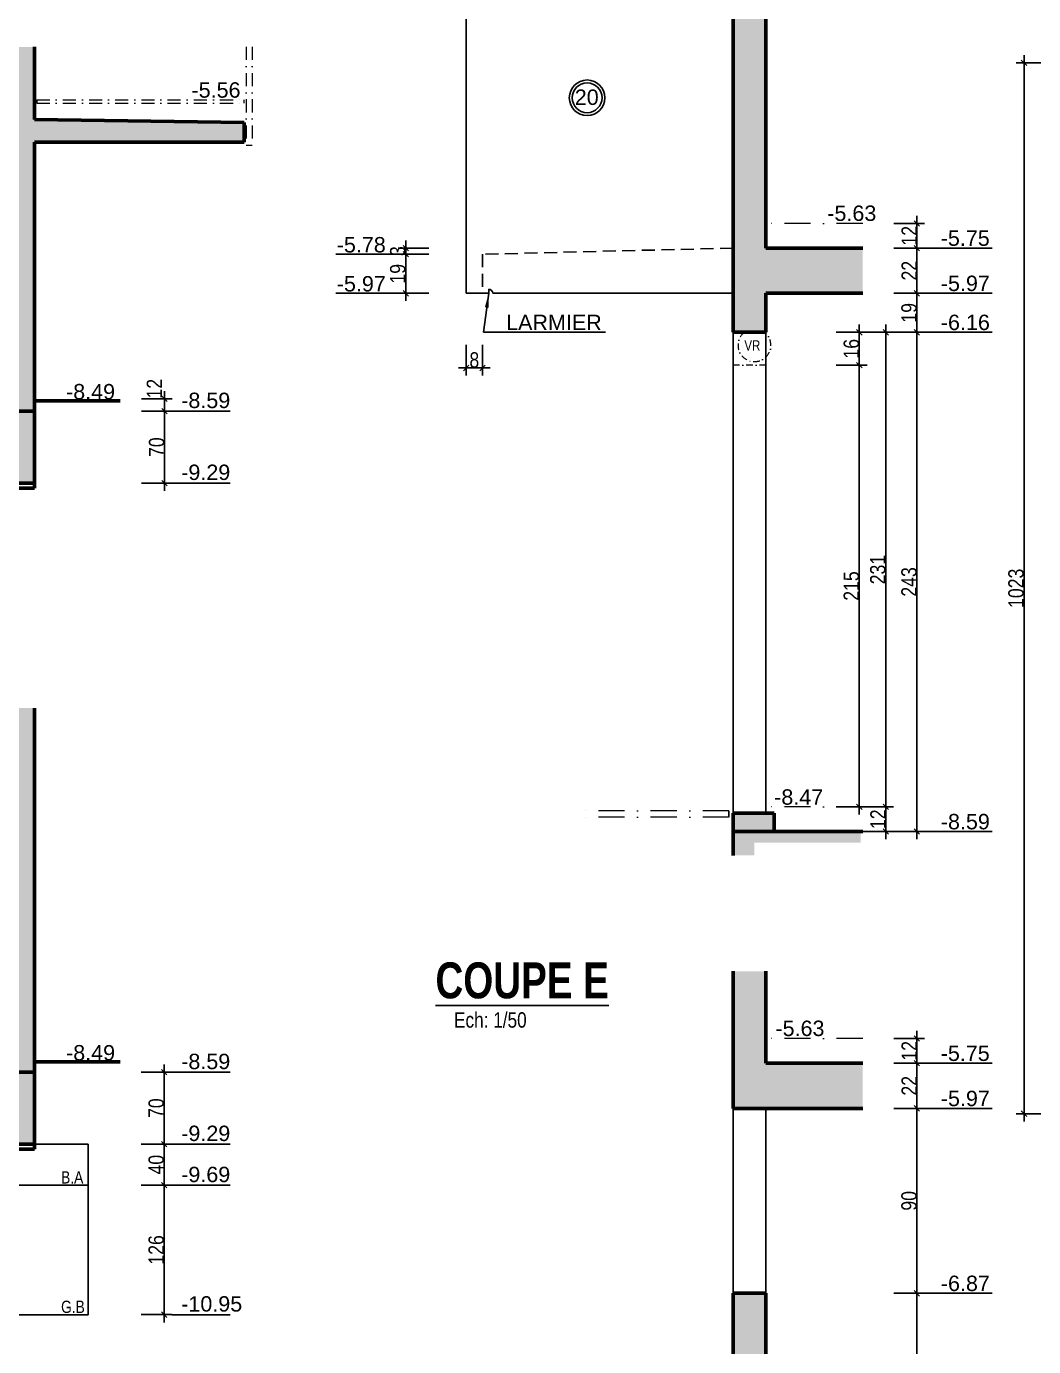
# Model space of a CAD drawing. Header units: centimetres. Extents: x 16433 to 114398, y -50094 to -12305.
# Drawn here: x 53952 to 54933, y -35873 to -34588 of the extents above; entities that cross this region are included whole.
import ezdxf
from ezdxf.enums import TextEntityAlignment as Align

# ---------------------------------------------------------------- set-up
doc = ezdxf.new("R2010")
doc.units = ezdxf.units.CM
doc.header["$LTSCALE"] = 0.5
doc.linetypes.add('CACHEX2', pattern=[19.05, 12.7, -6.35])
doc.linetypes.add('TIRETPTX2', pattern=[50.8, 25.4, -12.7, 0, -12.7])
doc.layers.get('DEFPOINTS').update_dxf_attribs({"linetype": 'CONTINUOUS'})
for name, color, linetype in [('01_cote_gen', 4, 'CONTINUOUS'), ('01_linteaux', 2, 'CONTINUOUS'), ('01_poch_murs', 253, 'CONTINUOUS'), ('01_texte', 230, 'CONTINUOUS'), ('AA_COTES', 2, 'CONTINUOUS')]:
    doc.layers.add(name, color=color, linetype=linetype)
doc.layers.add('01_murs_coup', color=5, linetype='CONTINUOUS', lineweight=60)
doc.layers.add('01_tram_axes', color=2, linetype='TIRETPTX2', lineweight=9)
doc.styles.add('ARIAL', font='arial.ttf')
doc.styles.add('impact', font='impact.ttf')
doc.styles.add('MATTE_TXT', font='arial.ttf')
doc.styles.add('STYLE2', font='ARIALN.TTF')
doc.dimstyles.new('JB25', dxfattribs={"dimscale": 0.1, "dimtxt": 150, "dimasz": 15, "dimexe": 0.1, "dimexo": 0.1, "dimgap": 0.09, "dimtad": 1, "dimdec": 1, "dimlfac": 0.5, "dimdsep": 46, "dimtxsty": 'STYLE2', "dimblk1": 'BOND_G', "dimblk2": 'BOND_D', "dimsah": 1, "dimcen": 1.5, "dimdle": 0.01, "dimse1": 1, "dimse2": 1, "dimclrd": 4, "dimclre": 2, "dimclrt": 6, "dimazin": 2, "dimtfac": 2.333333, "dimtdec": 1, "dimtix": 1, "dimtmove": 2, "dimatfit": 3, "dimldrblk": 'BOND_G', "dimfxl": 1, "dimtolj": 1, "dimtzin": 0, "dimarcsym": 0})
doc.dimstyles.new('JB50', dxfattribs={"dimscale": 0.1, "dimtxt": 150, "dimasz": 15, "dimexe": 0.1, "dimexo": 0.1, "dimgap": 0.09, "dimtad": 1, "dimdec": 1, "dimdsep": 46, "dimtxsty": 'STYLE2', "dimblk1": 'BOND_G', "dimblk2": 'BOND_D', "dimsah": 1, "dimcen": 1.5, "dimdle": 0.01, "dimse1": 1, "dimse2": 1, "dimclrd": 4, "dimclre": 2, "dimclrt": 6, "dimazin": 2, "dimtfac": 2.333333, "dimtdec": 1, "dimtix": 1, "dimtmove": 2, "dimatfit": 3, "dimldrblk": 'BOND_G', "dimfxl": 1, "dimtolj": 1, "dimtzin": 0, "dimarcsym": 0})

# ---------------------------------------------------------------- blocks, each defined once
blk = doc.blocks.new('BOND_G')
at = {"layer": 'AA_COTES', "color": 0}
for p, q in [((0, -5), (0, 15)), ((5, 0), (-5, 0)), ((1.77, 1.77), (-1.77, -1.77))]:
    blk.add_line(p, q, dxfattribs=at)
blk = doc.blocks.new('BOND_D')
at = {"layer": 'AA_COTES', "color": 0}
for p, q in [((5, 0), (-5, 0)), ((-1.77, -1.77), (1.77, 1.77)), ((0, 5), (0, -15))]:
    blk.add_line(p, q, dxfattribs=at)
blk = doc.blocks.new('*D3188')
at = {"layer": '01_cote_gen', "color": 4, "lineweight": -2, "transparency": 16777216}
blk.add_line((54923.3, -35644.7), (54923.3, -34624.7), dxfattribs=at)
at = {"layer": 'DEFPOINTS', "color": 0}
for p in [(54923.3, -34623.2), (54948.2, -34623.2), (54967, -35646.2)]:
    blk.add_point(p, dxfattribs=at)
at = {"layer": '01_cote_gen', "color": 4, "lineweight": -2, "transparency": 16777216, "xscale": 1.5, "yscale": 1.5, "zscale": 1.5}
for name, p, rotation in [('BOND_D', (54923.3, -34623.2), 90), ('BOND_G', (54923.3, -35646.2), 270)]:
    blk.add_blockref(name, p, dxfattribs=dict(at, rotation=rotation))
at = {"layer": '01_cote_gen', "color": 6, "transparency": 16777216, "insert": (54915.6, -35134.7), "char_height": 15, "attachment_point": 5, "rotation": 90, "style": 'STYLE2'}
blk.add_mtext('\\A1;1023', dxfattribs=at)
blk = doc.blocks.new('*D3671')
at = {"layer": '01_cote_gen', "color": 4, "lineweight": -2, "transparency": 16777216}
blk.add_line((54085.8, -35607.3), (54085.8, -35674.3), dxfattribs=at)
at = {"layer": 'DEFPOINTS', "color": 0}
for p in [(53959.6, -35605.8), (54011.6, -35675.8), (54085.8, -35675.8)]:
    blk.add_point(p, dxfattribs=at)
at = {"layer": '01_cote_gen', "color": 4, "lineweight": -2, "transparency": 16777216, "xscale": 1.5, "yscale": 1.5, "zscale": 1.5}
for name, p, rotation in [('BOND_G', (54085.8, -35605.8), 90), ('BOND_D', (54085.8, -35675.8), 270)]:
    blk.add_blockref(name, p, dxfattribs=dict(at, rotation=rotation))
at = {"layer": '01_cote_gen', "color": 6, "transparency": 16777216, "insert": (54078.1, -35640.8), "char_height": 15, "attachment_point": 5, "rotation": 90, "style": 'STYLE2'}
blk.add_mtext('\\A1;70', dxfattribs=at)
blk = doc.blocks.new('*D3672')
at = {"layer": '01_cote_gen', "color": 4, "lineweight": -2, "transparency": 16777216}
blk.add_line((54085.8, -35677.3), (54085.8, -35714.3), dxfattribs=at)
at = {"layer": 'DEFPOINTS', "color": 0}
for p in [(54063.3, -35675.8), (54011.6, -35715.8), (54085.8, -35715.8)]:
    blk.add_point(p, dxfattribs=at)
at = {"layer": '01_cote_gen', "color": 4, "lineweight": -2, "transparency": 16777216, "xscale": 1.5, "yscale": 1.5, "zscale": 1.5}
for name, p, rotation in [('BOND_G', (54085.8, -35675.8), 90), ('BOND_D', (54085.8, -35715.8), 270)]:
    blk.add_blockref(name, p, dxfattribs=dict(at, rotation=rotation))
at = {"layer": '01_cote_gen', "color": 6, "transparency": 16777216, "insert": (54078.1, -35695.8), "char_height": 15, "attachment_point": 5, "rotation": 90, "style": 'STYLE2'}
blk.add_mtext('\\A1;40', dxfattribs=at)
blk = doc.blocks.new('*D3673')
at = {"layer": '01_cote_gen', "color": 4, "lineweight": -2, "transparency": 16777216}
blk.add_line((54085.8, -35717.3), (54085.8, -35840.3), dxfattribs=at)
at = {"layer": 'DEFPOINTS', "color": 0}
for p in [(54063.3, -35715.8), (54011.6, -35841.8), (54085.8, -35841.8)]:
    blk.add_point(p, dxfattribs=at)
at = {"layer": '01_cote_gen', "color": 4, "lineweight": -2, "transparency": 16777216, "xscale": 1.5, "yscale": 1.5, "zscale": 1.5}
for name, p, rotation in [('BOND_G', (54085.8, -35715.8), 90), ('BOND_D', (54085.8, -35841.8), 270)]:
    blk.add_blockref(name, p, dxfattribs=dict(at, rotation=rotation))
at = {"layer": '01_cote_gen', "color": 6, "transparency": 16777216, "insert": (54078.1, -35778.8), "char_height": 15, "attachment_point": 5, "rotation": 90, "style": 'STYLE2'}
blk.add_mtext('\\A1;126', dxfattribs=at)
blk = doc.blocks.new('*D3655')
at = {"layer": '01_cote_gen', "color": 4, "lineweight": -2, "transparency": 16777216}
blk.add_line((54086.2, -34963.8), (54086.2, -35030.8), dxfattribs=at)
at = {"layer": 'DEFPOINTS', "color": 0}
for p in [(53959.6, -34962.3), (54086.2, -35032.3), (54093.3, -35032.3)]:
    blk.add_point(p, dxfattribs=at)
at = {"layer": '01_cote_gen', "color": 4, "lineweight": -2, "transparency": 16777216, "xscale": 1.5, "yscale": 1.5, "zscale": 1.5}
for name, p, rotation in [('BOND_G', (54086.2, -34962.3), 90), ('BOND_D', (54086.2, -35032.3), 270)]:
    blk.add_blockref(name, p, dxfattribs=dict(at, rotation=rotation))
at = {"layer": '01_cote_gen', "color": 6, "transparency": 16777216, "insert": (54078.5, -34997.3), "char_height": 15, "attachment_point": 5, "rotation": 90, "style": 'STYLE2'}
blk.add_mtext('\\A1;70', dxfattribs=at)
blk = doc.blocks.new('*D3656')
at = {"layer": '01_cote_gen', "color": 4, "lineweight": -2, "transparency": 16777216}
blk.add_line((54086.2, -34951.8), (54086.2, -34960.8), dxfattribs=at)
at = {"layer": 'DEFPOINTS', "color": 0}
for p in [(53934.2, -34950.3), (53934.2, -34962.3), (54086.2, -34962.3)]:
    blk.add_point(p, dxfattribs=at)
at = {"layer": '01_cote_gen', "color": 4, "lineweight": -2, "transparency": 16777216, "xscale": 1.5, "yscale": 1.5, "zscale": 1.5}
for name, p, rotation in [('BOND_G', (54086.2, -34950.3), 90), ('BOND_D', (54086.2, -34962.3), 270)]:
    blk.add_blockref(name, p, dxfattribs=dict(at, rotation=rotation))
at = {"layer": '01_cote_gen', "color": 6, "transparency": 16777216, "insert": (54076.3, -34940.4), "char_height": 15, "attachment_point": 5, "rotation": 90, "style": 'STYLE2'}
blk.add_mtext('\\A1;12', dxfattribs=at)
blk = doc.blocks.new('*D3788')
at = {"layer": '01_cote_gen', "color": 4, "lineweight": -2, "ltscale": 2, "transparency": 16777216}
blk.add_line((54321.1, -34846), (54321.1, -34811), dxfattribs=at)
at = {"layer": 'DEFPOINTS', "color": 0, "ltscale": 2}
for p in [(54321.1, -34809.5), (54395.9, -34809.5), (54419.8, -34847.5)]:
    blk.add_point(p, dxfattribs=at)
at = {"layer": '01_cote_gen', "color": 4, "lineweight": -2, "ltscale": 2, "transparency": 16777216, "xscale": 1.5, "yscale": 1.5, "zscale": 1.5}
for name, p, rotation in [('BOND_D', (54321.1, -34809.5), 90), ('BOND_G', (54321.1, -34847.5), 270)]:
    blk.add_blockref(name, p, dxfattribs=dict(at, rotation=rotation))
at = {"layer": '01_cote_gen', "color": 6, "ltscale": 2, "transparency": 16777216, "insert": (54313.4, -34828.5), "char_height": 15, "attachment_point": 5, "rotation": 90, "style": 'STYLE2'}
blk.add_mtext('\\A1;19', dxfattribs=at)
blk = doc.blocks.new('*D3789')
at = {"layer": '01_cote_gen', "color": 4, "lineweight": -2, "ltscale": 2, "transparency": 16777216}
for p, q in [((54321.1, -34802), (54321.1, -34800.5)), ((54321.1, -34803.5), (54321.1, -34809.5)), ((54321.1, -34811), (54321.1, -34812.5))]:
    blk.add_line(p, q, dxfattribs=at)
at = {"layer": 'DEFPOINTS', "color": 0, "ltscale": 2}
for p in [(54321.1, -34809.5), (54395.9, -34809.5), (54639.9, -34803.5)]:
    blk.add_point(p, dxfattribs=at)
at = {"layer": '01_cote_gen', "color": 4, "lineweight": -2, "ltscale": 2, "transparency": 16777216, "xscale": 1.5, "yscale": 1.5, "zscale": 1.5}
for name, p, rotation in [('BOND_G', (54321.1, -34803.5), 270), ('BOND_D', (54321.1, -34809.5), 90)]:
    blk.add_blockref(name, p, dxfattribs=dict(at, rotation=rotation))
at = {"layer": '01_cote_gen', "color": 6, "ltscale": 2, "transparency": 16777216, "insert": (54313.4, -34806.5), "char_height": 15, "attachment_point": 5, "rotation": 90, "style": 'STYLE2'}
blk.add_mtext('\\A1;3', dxfattribs=at)
blk = doc.blocks.new('*D3790')
at = {"layer": '01_cote_gen', "color": 4, "lineweight": -2, "ltscale": 2, "transparency": 16777216}
blk.add_line((54819, -34781), (54819, -34802), dxfattribs=at)
at = {"layer": 'DEFPOINTS', "color": 0, "ltscale": 2}
for p in [(54657.5, -34779.5), (54653.2, -34803.5), (54819, -34803.5)]:
    blk.add_point(p, dxfattribs=at)
at = {"layer": '01_cote_gen', "color": 4, "lineweight": -2, "ltscale": 2, "transparency": 16777216, "xscale": 1.5, "yscale": 1.5, "zscale": 1.5}
for name, p, rotation in [('BOND_G', (54819, -34779.5), 90), ('BOND_D', (54819, -34803.5), 270)]:
    blk.add_blockref(name, p, dxfattribs=dict(at, rotation=rotation))
at = {"layer": '01_cote_gen', "color": 6, "ltscale": 2, "transparency": 16777216, "insert": (54811.5, -34791.5), "char_height": 15, "attachment_point": 5, "rotation": 90, "style": 'STYLE2'}
blk.add_mtext('\\A1;12', dxfattribs=at)
blk = doc.blocks.new('*D3791')
at = {"layer": '01_cote_gen', "color": 4, "lineweight": -2, "ltscale": 2, "transparency": 16777216}
blk.add_line((54819, -34805), (54819, -34846), dxfattribs=at)
at = {"layer": 'DEFPOINTS', "color": 0, "ltscale": 2}
for p in [(54654.3, -34803.5), (54654.3, -34847.5), (54819, -34847.5)]:
    blk.add_point(p, dxfattribs=at)
at = {"layer": '01_cote_gen', "color": 4, "lineweight": -2, "ltscale": 2, "transparency": 16777216, "xscale": 1.5, "yscale": 1.5, "zscale": 1.5}
for name, p, rotation in [('BOND_G', (54819, -34803.5), 90), ('BOND_D', (54819, -34847.5), 270)]:
    blk.add_blockref(name, p, dxfattribs=dict(at, rotation=rotation))
at = {"layer": '01_cote_gen', "color": 6, "ltscale": 2, "transparency": 16777216, "insert": (54811.5, -34825.5), "char_height": 15, "attachment_point": 5, "rotation": 90, "style": 'STYLE2'}
blk.add_mtext('\\A1;22', dxfattribs=at)
blk = doc.blocks.new('*D3792')
at = {"layer": '01_cote_gen', "color": 4, "lineweight": -2, "ltscale": 2, "transparency": 16777216}
blk.add_line((54819, -34849), (54819, -34884), dxfattribs=at)
at = {"layer": 'DEFPOINTS', "color": 0, "ltscale": 2}
for p in [(54662, -34847.5), (54662, -34885.5), (54819, -34885.5)]:
    blk.add_point(p, dxfattribs=at)
at = {"layer": '01_cote_gen', "color": 4, "lineweight": -2, "ltscale": 2, "transparency": 16777216, "xscale": 1.5, "yscale": 1.5, "zscale": 1.5}
for name, p, rotation in [('BOND_G', (54819, -34847.5), 90), ('BOND_D', (54819, -34885.5), 270)]:
    blk.add_blockref(name, p, dxfattribs=dict(at, rotation=rotation))
at = {"layer": '01_cote_gen', "color": 6, "ltscale": 2, "transparency": 16777216, "insert": (54811.4, -34866.5), "char_height": 15, "attachment_point": 5, "rotation": 90, "style": 'STYLE2'}
blk.add_mtext('\\A1;19', dxfattribs=at)
blk = doc.blocks.new('*D3793')
at = {"layer": '01_cote_gen', "color": 4, "lineweight": -2, "ltscale": 2, "transparency": 16777216}
blk.add_line((54819, -34887), (54819, -35370), dxfattribs=at)
at = {"layer": 'DEFPOINTS', "color": 0, "ltscale": 2}
for p in [(54662, -34885.5), (54647, -35371.5), (54819, -35371.5)]:
    blk.add_point(p, dxfattribs=at)
at = {"layer": '01_cote_gen', "color": 4, "lineweight": -2, "ltscale": 2, "transparency": 16777216, "xscale": 1.5, "yscale": 1.5, "zscale": 1.5}
for name, p, rotation in [('BOND_G', (54819, -34885.5), 90), ('BOND_D', (54819, -35371.5), 270)]:
    blk.add_blockref(name, p, dxfattribs=dict(at, rotation=rotation))
at = {"layer": '01_cote_gen', "color": 6, "ltscale": 2, "transparency": 16777216, "insert": (54811.4, -35128.5), "char_height": 15, "attachment_point": 5, "rotation": 90, "style": 'STYLE2'}
blk.add_mtext('\\A1;243', dxfattribs=at)
blk = doc.blocks.new('*D3794')
at = {"layer": '01_cote_gen', "color": 4, "lineweight": -2, "ltscale": 2, "transparency": 16777216}
blk.add_line((54788.7, -34887), (54788.7, -35346), dxfattribs=at)
at = {"layer": 'DEFPOINTS', "color": 0, "ltscale": 2}
for p in [(54602.1, -34885.5), (54589.4, -35347.5), (54788.7, -35347.5)]:
    blk.add_point(p, dxfattribs=at)
at = {"layer": '01_cote_gen', "color": 4, "lineweight": -2, "ltscale": 2, "transparency": 16777216, "xscale": 1.5, "yscale": 1.5, "zscale": 1.5}
for name, p, rotation in [('BOND_G', (54788.7, -34885.5), 90), ('BOND_D', (54788.7, -35347.5), 270)]:
    blk.add_blockref(name, p, dxfattribs=dict(at, rotation=rotation))
at = {"layer": '01_cote_gen', "color": 6, "ltscale": 2, "transparency": 16777216, "insert": (54781, -35116.5), "char_height": 15, "attachment_point": 5, "rotation": 90, "style": 'STYLE2'}
blk.add_mtext('\\A1;231', dxfattribs=at)
blk = doc.blocks.new('*D3795')
at = {"layer": '01_cote_gen', "color": 4, "lineweight": -2, "ltscale": 2, "transparency": 16777216}
blk.add_line((54788.7, -35349), (54788.7, -35370), dxfattribs=at)
at = {"layer": 'DEFPOINTS', "color": 0, "ltscale": 2}
for p in [(54781.2, -35347.5), (54788.7, -35371.5), (54796.5, -35371.5)]:
    blk.add_point(p, dxfattribs=at)
at = {"layer": '01_cote_gen', "color": 4, "lineweight": -2, "ltscale": 2, "transparency": 16777216, "xscale": 1.5, "yscale": 1.5, "zscale": 1.5}
for name, p, rotation in [('BOND_G', (54788.7, -35347.5), 90), ('BOND_D', (54788.7, -35371.5), 270)]:
    blk.add_blockref(name, p, dxfattribs=dict(at, rotation=rotation))
at = {"layer": '01_cote_gen', "color": 6, "ltscale": 2, "transparency": 16777216, "insert": (54781.1, -35359.5), "char_height": 15, "attachment_point": 5, "rotation": 90, "style": 'STYLE2'}
blk.add_mtext('\\A1;12', dxfattribs=at)
blk = doc.blocks.new('*D3796')
at = {"layer": '01_cote_gen', "color": 4, "lineweight": -2, "ltscale": 2, "transparency": 16777216}
blk.add_line((54762.9, -34887), (54762.9, -34916), dxfattribs=at)
at = {"layer": 'DEFPOINTS', "color": 0, "ltscale": 2}
for p in [(54766.2, -34885.5), (54604.4, -34917.5), (54762.9, -34917.5)]:
    blk.add_point(p, dxfattribs=at)
at = {"layer": '01_cote_gen', "color": 4, "lineweight": -2, "ltscale": 2, "transparency": 16777216, "xscale": 1.5, "yscale": 1.5, "zscale": 1.5}
for name, p, rotation in [('BOND_G', (54762.9, -34885.5), 90), ('BOND_D', (54762.9, -34917.5), 270)]:
    blk.add_blockref(name, p, dxfattribs=dict(at, rotation=rotation))
at = {"layer": '01_cote_gen', "color": 6, "ltscale": 2, "transparency": 16777216, "insert": (54755.2, -34901.5), "char_height": 15, "attachment_point": 5, "rotation": 90, "style": 'STYLE2'}
blk.add_mtext('\\A1;16', dxfattribs=at)
blk = doc.blocks.new('*D3797')
at = {"layer": '01_cote_gen', "color": 4, "lineweight": -2, "ltscale": 2, "transparency": 16777216}
blk.add_line((54762.9, -34919), (54762.9, -35346), dxfattribs=at)
at = {"layer": 'DEFPOINTS', "color": 0, "ltscale": 2}
for p in [(54740.4, -34917.5), (54762.9, -35347.5), (54766.2, -35347.5)]:
    blk.add_point(p, dxfattribs=at)
at = {"layer": '01_cote_gen', "color": 4, "lineweight": -2, "ltscale": 2, "transparency": 16777216, "xscale": 1.5, "yscale": 1.5, "zscale": 1.5}
for name, p, rotation in [('BOND_G', (54762.9, -34917.5), 90), ('BOND_D', (54762.9, -35347.5), 270)]:
    blk.add_blockref(name, p, dxfattribs=dict(at, rotation=rotation))
at = {"layer": '01_cote_gen', "color": 6, "ltscale": 2, "transparency": 16777216, "insert": (54755.2, -35132.5), "char_height": 15, "attachment_point": 5, "rotation": 90, "style": 'STYLE2'}
blk.add_mtext('\\A1;215', dxfattribs=at)
blk = doc.blocks.new('*D3798')
at = {"layer": '01_cote_gen', "color": 4, "lineweight": -2, "ltscale": 2, "transparency": 16777216}
blk.add_line((54394.4, -34920.2), (54381.4, -34920.2), dxfattribs=at)
at = {"layer": 'DEFPOINTS', "color": 0, "ltscale": 2}
for p in [(54379.9, -34847.5), (54395.9, -34847.5), (54379.9, -34920.2)]:
    blk.add_point(p, dxfattribs=at)
at = {"layer": '01_cote_gen', "color": 4, "lineweight": -2, "ltscale": 2, "transparency": 16777216, "xscale": 1.5, "yscale": 1.5, "zscale": 1.5, "rotation": 180}
blk.add_blockref('BOND_D', (54379.9, -34920.2), dxfattribs=at)
at = {"layer": '01_cote_gen', "color": 4, "lineweight": -2, "ltscale": 2, "transparency": 16777216, "xscale": 1.5, "yscale": 1.5, "zscale": 1.5}
blk.add_blockref('BOND_G', (54395.9, -34920.2), dxfattribs=at)
at = {"layer": '01_cote_gen', "color": 6, "ltscale": 2, "transparency": 16777216, "insert": (54387.9, -34912.5), "char_height": 15, "attachment_point": 5, "style": 'STYLE2'}
blk.add_mtext('\\A1;8', dxfattribs=at)
blk = doc.blocks.new('*D3801')
at = {"layer": '01_cote_gen', "color": 4, "lineweight": -2, "ltscale": 2, "transparency": 16777216}
blk.add_line((54819, -35574.5), (54819, -35595.5), dxfattribs=at)
at = {"layer": 'DEFPOINTS', "color": 0, "ltscale": 2}
for p in [(54657.5, -35573), (54653.2, -35597), (54819, -35597)]:
    blk.add_point(p, dxfattribs=at)
at = {"layer": '01_cote_gen', "color": 4, "lineweight": -2, "ltscale": 2, "transparency": 16777216, "xscale": 1.5, "yscale": 1.5, "zscale": 1.5}
for name, p, rotation in [('BOND_G', (54819, -35573), 90), ('BOND_D', (54819, -35597), 270)]:
    blk.add_blockref(name, p, dxfattribs=dict(at, rotation=rotation))
at = {"layer": '01_cote_gen', "color": 6, "ltscale": 2, "transparency": 16777216, "insert": (54811.5, -35585), "char_height": 15, "attachment_point": 5, "rotation": 90, "style": 'STYLE2'}
blk.add_mtext('\\A1;12', dxfattribs=at)
blk = doc.blocks.new('*D3802')
at = {"layer": '01_cote_gen', "color": 4, "lineweight": -2, "ltscale": 2, "transparency": 16777216}
blk.add_line((54819, -35598.5), (54819, -35639.5), dxfattribs=at)
at = {"layer": 'DEFPOINTS', "color": 0, "ltscale": 2}
for p in [(54654.3, -35597), (54654.3, -35641), (54819, -35641)]:
    blk.add_point(p, dxfattribs=at)
at = {"layer": '01_cote_gen', "color": 4, "lineweight": -2, "ltscale": 2, "transparency": 16777216, "xscale": 1.5, "yscale": 1.5, "zscale": 1.5}
for name, p, rotation in [('BOND_G', (54819, -35597), 90), ('BOND_D', (54819, -35641), 270)]:
    blk.add_blockref(name, p, dxfattribs=dict(at, rotation=rotation))
at = {"layer": '01_cote_gen', "color": 6, "ltscale": 2, "transparency": 16777216, "insert": (54811.5, -35619), "char_height": 15, "attachment_point": 5, "rotation": 90, "style": 'STYLE2'}
blk.add_mtext('\\A1;22', dxfattribs=at)
blk = doc.blocks.new('*D3803')
at = {"layer": '01_cote_gen', "color": 4, "lineweight": -2, "ltscale": 2, "transparency": 16777216}
blk.add_line((54819, -35642.5), (54819, -35819.5), dxfattribs=at)
at = {"layer": 'DEFPOINTS', "color": 0, "ltscale": 2}
for p in [(54662, -35641), (54662, -35821), (54819, -35821)]:
    blk.add_point(p, dxfattribs=at)
at = {"layer": '01_cote_gen', "color": 4, "lineweight": -2, "ltscale": 2, "transparency": 16777216, "xscale": 1.5, "yscale": 1.5, "zscale": 1.5}
for name, p, rotation in [('BOND_G', (54819, -35641), 90), ('BOND_D', (54819, -35821), 270)]:
    blk.add_blockref(name, p, dxfattribs=dict(at, rotation=rotation))
at = {"layer": '01_cote_gen', "color": 6, "ltscale": 2, "transparency": 16777216, "insert": (54811.4, -35731), "char_height": 15, "attachment_point": 5, "rotation": 90, "style": 'STYLE2'}
blk.add_mtext('\\A1;90', dxfattribs=at)
blk = doc.blocks.new('*D3804')
at = {"layer": '01_cote_gen', "color": 4, "lineweight": -2, "ltscale": 2, "transparency": 16777216}
blk.add_line((54819, -35822.5), (54819, -36163.5), dxfattribs=at)
at = {"layer": 'DEFPOINTS', "color": 0, "ltscale": 2}
for p in [(54662, -35821), (54647, -36165), (54819, -36165)]:
    blk.add_point(p, dxfattribs=at)
at = {"layer": '01_cote_gen', "color": 4, "lineweight": -2, "ltscale": 2, "transparency": 16777216, "xscale": 1.5, "yscale": 1.5, "zscale": 1.5}
for name, p, rotation in [('BOND_G', (54819, -35821), 90), ('BOND_D', (54819, -36165), 270)]:
    blk.add_blockref(name, p, dxfattribs=dict(at, rotation=rotation))
at = {"layer": '01_cote_gen', "color": 6, "ltscale": 2, "transparency": 16777216, "insert": (54811.5, -35993), "char_height": 15, "attachment_point": 5, "rotation": 90, "style": 'STYLE2'}
blk.add_mtext('\\A1;172', dxfattribs=at)

msp = doc.modelspace()

# ---------------------------------------------------------------- hatches: boundary and pattern name
at = {"layer": '01_poch_murs', "ltscale": 2}
h = msp.add_hatch(color=256, dxfattribs=at)
h.dxf.hatch_style = 1
h.paths.add_polyline_path([(54766.193, -34803.5), (54671.895, -34803.5), (54671.895, -34526.319), (54639.895, -34526.319), (54639.895, -34885.5), (54671.895, -34885.5), (54671.895, -34847.5), (54766.193, -34847.5)])
h.paths.add_polyline_path([(54660.654, -35382.26), (54764.316, -35382.26), (54764.316, -35371.5), (54639.895, -35371.5), (54639.895, -35394.778), (54660.654, -35394.778)])
h.paths.add_polyline_path([(54679.895, -35353.5), (54639.895, -35353.5), (54639.895, -35371.5), (54679.895, -35371.5)])
h = msp.add_hatch(color=256, dxfattribs=at)
h.dxf.hatch_style = 1
h.paths.add_polyline_path([(54163.637, -34681.269), (53959.637, -34678.269), (53959.637, -34607.692), (53943.637, -34607.692), (53943.637, -34678.269), (52957.637, -34678.269), (52957.637, -34607.692), (52937.637, -34607.692), (52937.637, -34678.269), (52502.81, -34678.269), (52502.81, -34700.269), (52937.637, -34700.269), (52937.637, -35012.269), (52957.637, -35012.269), (52957.637, -34987.269), (53261.637, -34987.269), (53261.637, -35012.269), (53281.637, -35012.269), (53281.637, -34982.269), (53929.637, -34982.269), (53929.637, -35032.269), (53959.637, -35032.269), (53959.637, -34962.269), (53281.637, -34962.269), (53281.637, -34700.269), (53943.637, -34700.269), (53943.637, -34962.269), (53959.637, -34962.269), (53959.637, -34700.269), (54163.637, -34700.269)])
h.paths.add_polyline_path([(53261.637, -34700.269), (53261.637, -34962.269), (52957.637, -34962.269), (52957.637, -34700.269)], flags=16)
h.paths.add_polyline_path([(53296.637, -35012.269), (53246.637, -35012.269), (53246.637, -35042.269), (53296.637, -35042.269)])
h.paths.add_polyline_path([(52972.637, -35012.269), (52922.637, -35012.269), (52922.637, -35042.269), (52972.637, -35042.269)])
h = msp.add_hatch(color=256, dxfattribs=at)
h.dxf.hatch_style = 1
h.paths.add_polyline_path([(53959.637, -35251.246), (53943.637, -35251.246), (53943.637, -35321.823), (53688.637, -35321.823), (53688.637, -35343.823), (53943.637, -35343.823), (53943.637, -35605.823), (53959.637, -35605.823)])
h.paths.add_polyline_path([(53488.637, -35251.246), (53470.637, -35251.246), (53470.637, -35321.823), (53032.671, -35321.823), (53032.671, -35251.246), (53012.671, -35251.246), (53012.671, -35321.823), (52486.957, -35321.823), (52486.957, -35343.823), (53012.671, -35343.823), (53012.671, -35655.823), (53032.671, -35655.823), (53032.671, -35630.823), (53261.637, -35630.823), (53261.637, -35655.823), (53281.637, -35655.823), (53281.637, -35625.823), (53929.637, -35625.823), (53929.637, -35675.823), (53959.637, -35675.823), (53959.637, -35605.823), (53281.637, -35605.823), (53281.637, -35343.823), (53488.637, -35343.823)])
h.paths.add_polyline_path([(53261.637, -35343.823), (53261.637, -35605.823), (53032.671, -35605.823), (53032.671, -35343.823)], flags=16)
h.paths.add_polyline_path([(53296.637, -35655.823), (53246.637, -35655.823), (53246.637, -35685.823), (53296.637, -35685.823)])
h.paths.add_polyline_path([(53047.671, -35655.823), (52997.671, -35655.823), (52997.671, -35685.823), (53047.671, -35685.823)])
h = msp.add_hatch(color=256, dxfattribs=at)
h.dxf.hatch_style = 1
h.paths.add_polyline_path([(54671.895, -35821), (54639.895, -35821), (54639.895, -36147), (54639.895, -36165), (54671.895, -36165)])
h.paths.add_polyline_path([(54763.589, -36165), (54639.895, -36165), (54639.895, -36188.278), (54652.455, -36188.278), (54652.455, -36174.935), (54763.589, -36174.935)])
h.paths.add_polyline_path([(54766.193, -35597), (54671.895, -35597), (54671.895, -35507.5), (54639.895, -35507.5), (54639.895, -35641), (54766.193, -35641)])

# ---------------------------------------------------------------- linework, layer by layer
at = {"layer": '01_linteaux'}
for p, q in [((54379.895, -34847.5), (54379.895, -34526.319)), ((54395.895, -34847.5), (54379.895, -34847.5)), ((54401.895, -34847.5), (54395.895, -34847.5)), ((54401.895, -34843.5), (54401.895, -34847.5)), ((54639.895, -34847.5), (54405.895, -34847.5)), ((54639.895, -34885.5), (54639.895, -35353.5)), ((54671.895, -34885.5), (54671.895, -35353.5)), ((54635.895, -35351.5), (54635.895, -35357.5)), ((54639.895, -35821), (54639.895, -35641)), ((54671.895, -35821), (54671.895, -35641)), ((53959.637, -35675.823), (54011.637, -35675.823)), ((54011.637, -35675.823), (54011.637, -35841.823)), ((53891.637, -35715.823), (54011.637, -35715.823)), ((53891.637, -35841.823), (54011.637, -35841.823))]:
    msp.add_line(p, q, dxfattribs=at)
at = {"layer": '01_linteaux', "linetype": 'CACHEX2', "ltscale": 2}
for p, q in [((54639.895, -34803.5), (54395.895, -34809.5)), ((54395.895, -34809.5), (54395.895, -34847.5))]:
    msp.add_line(p, q, dxfattribs=at)
at = {"layer": '01_linteaux'}
msp.add_arc((54401.895, -34847.5), 4, 0, 90, dxfattribs=at)
at = {"layer": '01_murs_coup'}
for p, q in [((54639.895, -34526.319), (54639.895, -34885.5)), ((54671.895, -34526.319), (54671.895, -34803.5)), ((53959.637, -34607.692), (53959.637, -34678.269)), ((53959.637, -34678.269), (54163.637, -34681.269)), ((54163.637, -34681.269), (54163.637, -34700.269)), ((53959.637, -34700.269), (54163.637, -34700.269)), ((53959.637, -34700.269), (53959.637, -35037.269)), ((54766.193, -34803.5), (54671.895, -34803.5)), ((54766.193, -34847.5), (54671.895, -34847.5)), ((54671.895, -34847.5), (54671.895, -34885.5)), ((54671.895, -34885.5), (54639.895, -34885.5)), ((53959.637, -34952.269), (54042.924, -34952.269)), ((53281.637, -34962.269), (53959.637, -34962.269)), ((53929.637, -35032.269), (53959.637, -35032.269)), ((53929.637, -35037.269), (53959.637, -35037.269)), ((53959.637, -35251.246), (53959.637, -35680.823)), ((54679.895, -35353.5), (54639.895, -35353.5)), ((54639.895, -35353.5), (54639.895, -35394.778)), ((54679.895, -35353.5), (54679.895, -35371.5)), ((54766.193, -35371.5), (54639.895, -35371.5)), ((54639.895, -35507.5), (54639.895, -35641)), ((54671.895, -35507.5), (54671.895, -35597)), ((53959.637, -35595.823), (54042.924, -35595.823)), ((54766.193, -35597), (54671.895, -35597)), ((53281.637, -35605.823), (53959.637, -35605.823)), ((54766.193, -35641), (54639.895, -35641)), ((53929.637, -35675.823), (53959.637, -35675.823)), ((53929.637, -35680.823), (53959.637, -35680.823)), ((54639.895, -35821), (54639.895, -36147)), ((54671.895, -35821), (54639.895, -35821)), ((54671.895, -35821), (54671.895, -36165))]:
    msp.add_line(p, q, dxfattribs=at)
at = {"layer": '01_texte'}
for p, q in [((54313.677, -34809.5), (54252.884, -34809.5)), ((54892.306, -34803.5), (54826.536, -34803.5)), ((54313.677, -34847.5), (54252.884, -34847.5)), ((54401.895, -34847.5), (54396.747, -34885.5)), ((54892.306, -34847.5), (54826.536, -34847.5)), ((54515.819, -34885.5), (54396.747, -34885.5)), ((54892.306, -34885.5), (54826.536, -34885.5)), ((54093.309, -34962.269), (54149.993, -34962.269)), ((54093.309, -35032.269), (54149.993, -35032.269)), ((54892.306, -35371.5), (54826.536, -35371.5)), ((54892.306, -35597), (54826.536, -35597)), ((54093.309, -35605.823), (54149.993, -35605.823)), ((54892.306, -35641), (54826.536, -35641)), ((54093.309, -35675.823), (54149.993, -35675.823)), ((54093.309, -35715.823), (54149.993, -35715.823)), ((54892.306, -35821), (54826.536, -35821)), ((54093.309, -35841.823), (54149.993, -35841.823))]:
    msp.add_line(p, q, dxfattribs=at)
for radius in [17.309, 14.533]:
    msp.add_circle((54497.727, -34657.168), radius, dxfattribs=at)
for points in [[(54401.895, -34847.5), (54398.186, -34861.041), (54400.026, -34861.291)], [(54401.895, -34847.5), (54401.867, -34861.54), (54400.026, -34861.291)]]:
    msp.add_solid(points, dxfattribs=at)
at = {"layer": '01_tram_axes'}
for p, q in [((54165.637, -34607.692), (54165.637, -34703.269)), ((54171.637, -34607.692), (54171.637, -34703.269)), ((53961.637, -34659.269), (54163.637, -34659.269)), ((53961.637, -34659.269), (53961.637, -34662.269)), ((54163.637, -34662.269), (54163.637, -34659.269)), ((53961.637, -34662.269), (54163.637, -34662.269)), ((54165.637, -34703.269), (54171.637, -34703.269))]:
    msp.add_line(p, q, dxfattribs=at)
at = {"layer": '01_tram_axes', "ltscale": 2}
for p, q in [((54766.193, -34779.5), (54671.895, -34779.5)), ((54635.895, -35351.5), (54489.108, -35351.5)), ((54766.193, -35347.5), (54671.895, -35347.5)), ((54635.895, -35357.5), (54489.108, -35357.5)), ((54766.193, -35573), (54671.895, -35573))]:
    msp.add_line(p, q, dxfattribs=at)
at = {"layer": '01_tram_axes', "ltscale": 0.5}
msp.add_line((54671.895, -34917.5), (54639.895, -34917.5), dxfattribs=at)
msp.add_arc((54660.727, -34898.045), 16, 128.367539, 51.632461, dxfattribs=at)

# ---------------------------------------------------------------- texts
at = {"layer": '01_texte', "style": 'ARIAL'}
for s, p in [('-5.56', (54112.397, -34657.084)), ('20', (54485.725, -34664.126)), ('-5.63', (54731.692, -34777.069)), ('-5.75', (54842.174, -34801.34)), ('-5.78', (54253.888, -34807.754)), ('-5.97', (54253.919, -34845.754)), ('-5.97', (54842.286, -34845.34)), ('LARMIER', (54418.855, -34883.34)), ('-6.16', (54842.297, -34883.34)), ('-8.49', (53990.213, -34950.803)), ('-8.59', (54102.403, -34959.265)), ('-9.29', (54102.403, -35029.265)), ('-8.47', (54679.962, -35345.388)), ('-8.59', (54842.256, -35369.34)), ('-5.63', (54681.192, -35570.569)), ('-8.49', (53990.213, -35594.357)), ('-5.75', (54842.174, -35594.84)), ('-8.59', (54102.403, -35602.819)), ('-5.97', (54842.286, -35638.84)), ('-9.29', (54102.403, -35672.819)), ('-9.69', (54102.403, -35712.819)), ('-6.87', (54842.297, -35818.84)), ('-10.95', (54102.403, -35838.819))]:
    msp.add_text(s, height=15, dxfattribs=at).set_placement(p)
at = {"layer": '01_texte', "style": 'MATTE_TXT', "width": 0.8}
for s, height, p in [('VR', 10, (54658.704, -34906.288)), ('Ech: 1/50', 15, (54403.493, -35566.932))]:
    msp.add_text(s, height=height, dxfattribs=at).set_placement(p, align=Align.BOTTOM_CENTER)
at = {"layer": '01_texte', "style": 'impact'}
msp.add_text('%%UCOUPE E', height=35, dxfattribs=at).set_placement((54434.531, -35544.371), align=Align.BOTTOM_CENTER)
at = {"layer": '01_texte', "style": 'ARIAL', "width": 0.8}
for s, p in [('B.A', (53985.399, -35714.178)), ('G.B', (53985.399, -35840.178))]:
    msp.add_text(s, height=12, dxfattribs=at).set_placement(p)

# ---------------------------------------------------------------- dimensions: what is measured, and where the dimension line sits
at = {"layer": '01_cote_gen'}
for base, p1, p2, picture, middle in [((54923.257, -34623.232), (54966.995, -35646.232), (54948.226, -34623.232), '*D3188', (54915.59, -35134.732)), ((54086.157, -35032.269), (53959.637, -34962.269), (54093.309, -35032.269), '*D3655', (54078.489, -34997.269)), ((54085.809, -35675.823), (53959.637, -35605.823), (54011.637, -35675.823), '*D3671', (54078.141, -35640.823)), ((54085.809, -35715.823), (54063.309, -35675.823), (54011.637, -35715.823), '*D3672', (54078.141, -35695.823)), ((54085.809, -35841.823), (54063.309, -35715.823), (54011.637, -35841.823), '*D3673', (54078.141, -35778.823))]:
    dim = msp.add_linear_dim(base=base, p1=p1, p2=p2, angle=90, dimstyle='JB50', dxfattribs=at)
    dim.commit()
    dim.dimension.update_dxf_attribs({"geometry": picture, "text_midpoint": middle})
at = {"layer": '01_cote_gen', "ltscale": 2}
for base, p1, p2, picture, middle in [((54819.036, -34803.5), (54657.505, -34779.5), (54653.186, -34803.5), '*D3790', (54811.496, -34791.5)), ((54321.105, -34809.5), (54639.895, -34803.5), (54395.895, -34809.5), '*D3789', (54313.438, -34806.5)), ((54321.105, -34809.5), (54419.825, -34847.5), (54395.895, -34809.5), '*D3788', (54313.438, -34828.5)), ((54819.036, -34847.5), (54654.339, -34803.5), (54654.339, -34847.5), '*D3791', (54811.496, -34825.5)), ((54819.036, -34885.5), (54661.983, -34847.5), (54661.983, -34885.5), '*D3792', (54811.368, -34866.5)), ((54788.689, -35347.5), (54602.131, -34885.5), (54589.389, -35347.5), '*D3794', (54781.022, -35116.5)), ((54762.88, -34917.5), (54766.189, -34885.5), (54604.389, -34917.5), '*D3796', (54755.212, -34901.5)), ((54819.036, -35371.5), (54661.983, -34885.5), (54646.983, -35371.5), '*D3793', (54811.368, -35128.5)), ((54762.88, -35347.5), (54740.38, -34917.5), (54766.189, -35347.5), '*D3797', (54755.212, -35132.5)), ((54788.689, -35371.5), (54781.189, -35347.5), (54796.536, -35371.5), '*D3795', (54781.149, -35359.5)), ((54819.036, -35597), (54657.505, -35573), (54653.186, -35597), '*D3801', (54811.496, -35585)), ((54819.036, -35641), (54654.339, -35597), (54654.339, -35641), '*D3802', (54811.496, -35619)), ((54819.036, -35821), (54661.983, -35641), (54661.983, -35821), '*D3803', (54811.368, -35731)), ((54819.036, -36165), (54661.983, -35821), (54646.983, -36165), '*D3804', (54811.496, -35993))]:
    dim = msp.add_linear_dim(base=base, p1=p1, p2=p2, angle=90, dimstyle='JB25', dxfattribs=at)
    dim.commit()
    dim.dimension.update_dxf_attribs({"geometry": picture, "text_midpoint": middle})
dim = msp.add_linear_dim(base=(54379.895, -34920.174), p1=(54395.895, -34847.5), p2=(54379.895, -34847.5), dimstyle='JB25', dxfattribs=at)
dim.commit()
dim.dimension.update_dxf_attribs({"geometry": '*D3798', "text_midpoint": (54387.895, -34912.507)})
at = {"layer": '01_cote_gen'}
dim = msp.add_linear_dim(base=(54086.157, -34962.269), p1=(53934.24, -34950.269), p2=(53934.24, -34962.269), angle=90, dimstyle='JB50', dxfattribs=at)
dim.commit()
dim.dimension.update_dxf_attribs({"geometry": '*D3656', "text_midpoint": (54076.324, -34940.436), "dimtype": 160})

doc.saveas('drawing.dxf')
